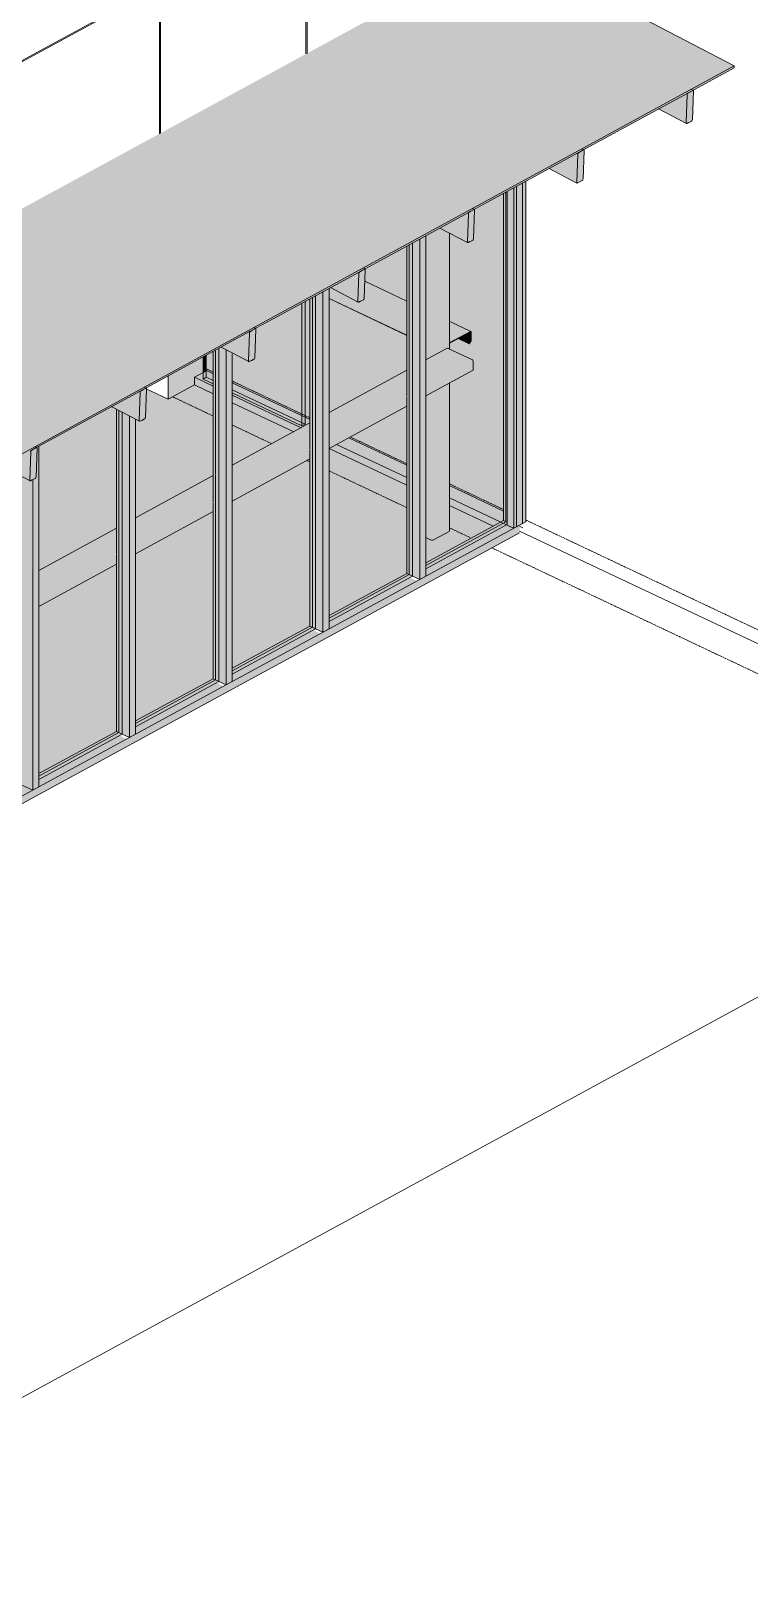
# Model space of a CAD drawing. Header units: inches. Extents: x 27328 to 120839, y -4075 to 4147.
# Drawn here: x 34466 to 34627.2, y 1639.2 to 1985.6 of the extents above; entities that cross this region are included whole.
import ezdxf

# ---------------------------------------------------------------- set-up
doc = ezdxf.new("R2010")
doc.units = ezdxf.units.IN
doc.header["$MEASUREMENT"] = 0
doc.linetypes.add('Hidden', pattern=[0.28125, 0.1875, -0.09375])
for name, color, linetype, lineweight in [('A-DETL', 90, 'Continuous', 9), ('A-GLAZ-CURT', 52, 'Continuous', 9), ('A-GLAZ-CWMG', 51, 'Continuous', 9), ('A-PROP-SBCK', 71, 'Hidden', 15), ('A-ROOF', 132, 'Continuous', 9), ('A-WALL-PATT', 111, 'Continuous', 9), ('C-BLDG-PADS', 91, 'Continuous', 9), ('L-SITE-WALL', 31, 'Continuous', 9), ('S-BEAM', 12, 'Continuous', 9), ('S-COLS', 52, 'Continuous', 9)]:
    doc.layers.add(name, color=color, linetype=linetype, lineweight=lineweight)

# ---------------------------------------------------------------- blocks, each defined once
blk = doc.blocks.new('HSS-Hollow Structural Section-Column - HSS6X6X1_4-V3-Axon - Looking North East')
at = {"layer": 'S-COLS'}
h = blk.add_hatch(color=256, dxfattribs=at)
h.paths.add_polyline_path([(34555.72, 1871.4), (34555.72, 1904.31), (34554.64, 1903.72), (34554.64, 1871.91)], flags=0)
h.paths.add_polyline_path([(34554.64, 1911.79), (34555.72, 1912.37), (34555.72, 1940.23), (34554.64, 1939.65), (34554.64, 1912.26)], flags=0)
h = blk.add_hatch(color=256, dxfattribs=at)
h.paths.add_polyline_path([(34555.93, 1871.34), (34556.38, 1871.41), (34556.18, 1904.56), (34555.72, 1904.31), (34555.72, 1871.4)], flags=0)
h.paths.add_polyline_path([(34555.72, 1912.37), (34556.38, 1912.82), (34556.18, 1940.48), (34555.72, 1940.23), (34555.72, 1912.66)], flags=0)
h = blk.add_hatch(color=256, dxfattribs=at)
h.paths.add_polyline_path([(34556.38, 1871.41), (34559.84, 1873.41), (34559.84, 1906.55), (34556.38, 1904.67), (34556.38, 1872.56)], flags=0)
h.paths.add_polyline_path([(34556.38, 1912.73), (34559.52, 1914.39), (34559.84, 1914.41), (34559.84, 1940.29), (34557.78, 1941.36), (34556.38, 1940.59), (34556.38, 1914.26)], flags=0)
blk.add_hatch(color=256, dxfattribs=at).paths.add_polyline_path([(34559.84, 1873.29), (34559.95, 1873.41), (34559.84, 1873.41)], flags=0)
for p, q in [((34559.96, 1914.19), (34559.96, 1940.23)), ((34559.96, 1873.45), (34559.96, 1906.62)), ((34555.72, 1871.4), (34554.64, 1871.91)), ((34555.93, 1871.34), (34555.72, 1871.4)), ((34556.18, 1871.35), (34555.93, 1871.34)), ((34556.38, 1871.41), (34556.18, 1871.35)), ((34559.84, 1873.29), (34556.38, 1871.41)), ((34559.95, 1873.4), (34559.84, 1873.29)), ((34559.94, 1873.52), (34559.96, 1873.45)), ((34559.96, 1873.45), (34559.95, 1873.4))]:
    blk.add_line(p, q, dxfattribs=at)
blk = doc.blocks.new('Girt_C - 8_D-707913-Axon - Looking North East')
at = {"layer": 'S-BEAM'}
for points in [[(34550.35, 1919.35), (34550.35, 1919.64), (34532.93, 1927.69), (34532.93, 1927.59), (34539.64, 1924.42)], [(34550.35, 1917.31), (34550.35, 1919.35), (34532.93, 1927.59), (34532.93, 1925.55), (34539.64, 1922.38)], [(34550.35, 1917.29), (34550.35, 1917.31), (34539.64, 1922.36)], [(34564.39, 1915.4), (34564.35, 1915.45), (34561.91, 1916.58)], [(34564.35, 1915.45), (34564.66, 1916.06), (34562.68, 1917), (34561.94, 1916.59), (34563.11, 1916.04)], [(34564.71, 1916.04), (34564.59, 1918.04), (34562.79, 1916.94), (34564.66, 1916.06)]]:
    blk.add_hatch(color=256, dxfattribs=at).paths.add_polyline_path(points, flags=0)
h = blk.add_hatch(color=256, dxfattribs=at)
h.paths.add_polyline_path([(34559.95, 1915.6), (34564.66, 1918.17), (34559.95, 1920.39)], flags=0)
h.paths.add_polyline_path([(34550.35, 1919.64), (34550.35, 1924.93), (34540.95, 1929.38), (34540.81, 1925.58), (34539.49, 1924.88), (34539.64, 1924.71), (34541.05, 1924.04)], flags=0)
h.paths.add_polyline_path([(34538.56, 1925.22), (34533.24, 1928), (34532.98, 1927.86)], flags=0)
h = blk.add_hatch(color=256, dxfattribs=at)
h.paths.add_polyline_path([(34564.66, 1918.17), (34564.72, 1918.18), (34563.86, 1918.54)], flags=0)
h.paths.add_polyline_path([(34550.35, 1924.93), (34550.35, 1924.97), (34541.05, 1929.33)], flags=0)
for p, q in [((34550.35, 1924.98), (34540.95, 1929.42)), ((34532.93, 1925.55), (34550.35, 1917.31)), ((34550.35, 1917.29), (34532.93, 1925.54)), ((34564.74, 1918.17), (34559.91, 1920.46)), ((34564.66, 1918.17), (34559.91, 1915.58)), ((34559.91, 1915.49), (34564.66, 1918.07)), ((34564.39, 1915.4), (34561.87, 1916.6)), ((34564.35, 1915.45), (34561.89, 1916.61)), ((34564.71, 1916.04), (34562.68, 1917)), ((34564.71, 1916.04), (34564.35, 1915.45)), ((34564.39, 1915.4), (34564.79, 1916.03)), ((34564.7, 1918.06), (34564.71, 1918.04)), ((34564.71, 1918.04), (34564.71, 1916.04)), ((34564.79, 1916.03), (34564.79, 1918.07)), ((34564.35, 1915.45), (34564.39, 1915.4))]:
    blk.add_line(p, q, dxfattribs=at)
for points in [[(34564.79, 1918.07, 0), (34564.77, 1918.14, 0), (34564.72, 1918.18, 0), (34564.66, 1918.17, 0)], [(34564.66, 1918.07, 0), (34564.68, 1918.08, 0), (34564.69, 1918.07, 0)]]:
    blk.add_polyline3d(points, dxfattribs=at)
blk = doc.blocks.new('Girt_C - 8_D-707918-Axon - Looking North East')
at = {"layer": 'S-BEAM'}
h = blk.add_hatch(color=256, dxfattribs=at)
h.paths.add_polyline_path([(33712.14, 1447.57), (33732.39, 1458.6), (33732.39, 1459.85), (33728.04, 1461.9), (33712.14, 1453.25)], flags=0)
h.paths.add_polyline_path([(34261.4, 1746.48), (34277.57, 1755.28), (34277.57, 1756.53), (34273.21, 1758.59), (34261.4, 1752.16)], flags=0)
h.paths.add_polyline_path([(34446.06, 1846.98), (34463.49, 1856.46), (34463.49, 1862.13), (34446.06, 1852.65)], flags=0)
h.paths.add_polyline_path([(34467.78, 1858.79), (34485.21, 1868.28), (34485.21, 1873.95), (34467.78, 1864.47)], flags=0)
h.paths.add_polyline_path([(34489.49, 1870.61), (34506.92, 1880.1), (34506.92, 1885.77), (34489.49, 1876.29)], flags=0)
h.paths.add_polyline_path([(34511.21, 1882.43), (34528.64, 1891.91), (34528.64, 1897.59), (34511.21, 1888.1)], flags=0)
h.paths.add_polyline_path([(34532.93, 1894.25), (34550.35, 1903.73), (34550.35, 1909.4), (34532.93, 1899.92), (34532.93, 1896.84)], flags=0)
h.paths.add_polyline_path([(34554.64, 1906.06), (34565.1, 1911.76), (34559.47, 1914.36), (34554.64, 1911.74)], flags=0)
h = blk.add_hatch(color=256, dxfattribs=at)
h.paths.add_polyline_path([(33712.14, 1447.27), (33732.39, 1458.53), (33732.26, 1458.52), (33712.14, 1447.37), (33712.14, 1447.3)], flags=0)
h.paths.add_polyline_path([(34261.4, 1746.18), (34277.57, 1755.19), (34277.43, 1755.21), (34261.4, 1746.25)], flags=0)
h.paths.add_polyline_path([(34446.06, 1846.68), (34463.49, 1856.37), (34463.35, 1856.39), (34446.06, 1846.76)], flags=0)
h.paths.add_polyline_path([(34467.78, 1858.49), (34485.21, 1868.19), (34485.07, 1868.2), (34467.78, 1858.58)], flags=0)
h.paths.add_polyline_path([(34489.49, 1870.31), (34506.92, 1880), (34506.78, 1880.02), (34489.49, 1870.4)], flags=0)
h.paths.add_polyline_path([(34511.21, 1882.13), (34528.64, 1891.82), (34528.5, 1891.84), (34511.21, 1882.22)], flags=0)
h.paths.add_polyline_path([(34532.93, 1893.95), (34550.35, 1903.64), (34550.21, 1903.66), (34532.93, 1894.04)], flags=0)
h.paths.add_polyline_path([(34554.64, 1905.76), (34565.16, 1911.71), (34565.1, 1911.76), (34554.64, 1905.86)], flags=0)
h = blk.add_hatch(color=256, dxfattribs=at)
h.paths.add_polyline_path([(33712.14, 1445.23), (33732.39, 1456.26), (33732.39, 1458.3), (33712.14, 1447.27)], flags=0)
h.paths.add_polyline_path([(34261.4, 1744.14), (34277.57, 1752.94), (34277.57, 1754.98), (34261.4, 1746.18)], flags=0)
h.paths.add_polyline_path([(34446.06, 1844.64), (34463.49, 1854.12), (34463.49, 1856.16), (34446.06, 1846.68)], flags=0)
h.paths.add_polyline_path([(34467.78, 1856.45), (34485.21, 1865.94), (34485.21, 1867.98), (34467.78, 1858.49)], flags=0)
h.paths.add_polyline_path([(34489.49, 1868.27), (34506.92, 1877.75), (34506.92, 1879.79), (34489.49, 1870.31), (34489.49, 1869.41)], flags=0)
h.paths.add_polyline_path([(34511.21, 1880.09), (34528.64, 1889.57), (34528.64, 1891.61), (34511.21, 1882.13)], flags=0)
h.paths.add_polyline_path([(34532.93, 1891.91), (34550.35, 1901.39), (34550.35, 1903.43), (34532.93, 1893.95)], flags=0)
h.paths.add_polyline_path([(34554.64, 1903.72), (34565.24, 1909.49), (34565.24, 1911.53), (34554.64, 1905.76)], flags=0)
for p, q in [((34559.43, 1914.4), (34554.64, 1911.79)), ((34559.52, 1914.39), (34565.1, 1911.76)), ((34550.35, 1909.46), (34532.93, 1899.97)), ((34554.64, 1903.72), (34565.24, 1909.49)), ((34565.24, 1911.53), (34565.24, 1909.49)), ((34532.93, 1891.91), (34550.35, 1901.39)), ((34528.64, 1897.64), (34511.21, 1888.15)), ((34511.21, 1880.09), (34528.64, 1889.57)), ((34506.92, 1885.82), (34489.49, 1876.34)), ((34489.49, 1868.27), (34506.92, 1877.75)), ((34485.21, 1874), (34467.78, 1864.52)), ((34467.78, 1856.45), (34485.21, 1865.94))]:
    blk.add_line(p, q, dxfattribs=at)
for points in [[(34559.43, 1914.4, 0), (34559.45, 1914.41, 0), (34559.52, 1914.39, 0)], [(34565.1, 1911.76, 0), (34565.17, 1911.7, 0), (34565.22, 1911.62, 0), (34565.24, 1911.53, 0)]]:
    blk.add_polyline3d(points, dxfattribs=at)
blk = doc.blocks.new('System Panel - Glazed-V33-Axon - Looking North East')
at = {"layer": 'A-GLAZ-CURT', "transparency": 33554458}
blk.add_hatch(color=256, dxfattribs=at).paths.add_polyline_path([(34554.64, 1864.94), (34572.92, 1874.88), (34572.92, 1949.6), (34565.59, 1945.4), (34565.36, 1938.94), (34564.04, 1938.24), (34563.69, 1938.28), (34557.78, 1941.36), (34554.64, 1939.65), (34554.64, 1872.22)], flags=0)
at = {"layer": 'A-GLAZ-CURT'}
for p, q in [((34572.62, 1949.43), (34572.62, 1875.46)), ((34572.62, 1875.46), (34554.64, 1865.68)), ((34554.64, 1864.94), (34572.74, 1874.78)), ((34572.62, 1875.46), (34572.92, 1875.32))]:
    blk.add_line(p, q, dxfattribs=at)
blk = doc.blocks.new('Rectangular Mullion - Rectangular Mullion 1-V34-Axon - Looking North East')
at = {"layer": 'A-GLAZ-CWMG'}
for points in [[(34553.96, 1861.17), (34575.68, 1872.98), (34575.68, 1874.71), (34553.96, 1862.89)], [(34554.64, 1864.94), (34572.92, 1874.88), (34572.92, 1875.32), (34572.07, 1875.72), (34554.64, 1866.24)], [(34554.64, 1863.26), (34574.39, 1874.01), (34572.78, 1874.81), (34554.64, 1864.94), (34554.64, 1864.04)]]:
    blk.add_hatch(color=256, dxfattribs=at).paths.add_polyline_path(points, flags=0)
for p, q in [((34553.96, 1862.89), (34575.68, 1874.71)), ((34554.64, 1866.24), (34572.07, 1875.72)), ((34553.96, 1861.17), (34575.68, 1872.98))]:
    blk.add_line(p, q, dxfattribs=at)
blk = doc.blocks.new('Rectangular Mullion - Rectangular Mullion 1-V35-Axon - Looking North East')
at = {"layer": 'A-GLAZ-CWMG'}
for points in [[(34574.99, 1874.34), (34576.36, 1875.08), (34576.33, 1951.45), (34574.99, 1950.72), (34574.99, 1889.18)], [(34572.92, 1875.32), (34572.92, 1949.6), (34572.07, 1949.13), (34572.07, 1875.72)]]:
    blk.add_hatch(color=256, dxfattribs=at).paths.add_polyline_path(points, flags=0)
for p, q in [((34574.99, 1950.72), (34574.99, 1874.34)), ((34576.36, 1951.46), (34576.36, 1875.08)), ((34572.07, 1875.72), (34572.07, 1949.13)), ((34572.92, 1875.32), (34572.07, 1875.72)), ((34576.36, 1875.08), (34574.99, 1874.34))]:
    blk.add_line(p, q, dxfattribs=at)
blk = doc.blocks.new('System Panel - Glazed-V36-Axon - Looking North East')
at = {"layer": 'A-GLAZ-CURT', "transparency": 33554458}
blk.add_hatch(color=256, dxfattribs=at).paths.add_polyline_path([(34532.93, 1853.12), (34551.63, 1863.3), (34551.63, 1938.01), (34541.05, 1932.04), (34540.81, 1925.58), (34539.49, 1924.88), (34539.14, 1924.92), (34533.24, 1928), (34532.93, 1927.83), (34532.93, 1862.89)], flags=0)
at = {"layer": 'A-GLAZ-CURT'}
for p, q in [((34550.9, 1937.61), (34550.9, 1863.64)), ((34551.63, 1863.3), (34551.63, 1938.01)), ((34550.9, 1863.64), (34532.93, 1853.86)), ((34550.9, 1863.64), (34551.63, 1863.3)), ((34532.93, 1853.12), (34551.63, 1863.3))]:
    blk.add_line(p, q, dxfattribs=at)
blk = doc.blocks.new('System Panel - Glazed-V37-Axon - Looking North East')
at = {"layer": 'A-GLAZ-CURT', "transparency": 33554458}
blk.add_hatch(color=256, dxfattribs=at).paths.add_polyline_path([(34467.78, 1817.67), (34486.49, 1827.84), (34486.49, 1900.06), (34484.14, 1901.28), (34467.78, 1892.38), (34467.78, 1827.3)], flags=0)
at = {"layer": 'A-GLAZ-CURT'}
for p, q in [((34485.75, 1900.45), (34485.75, 1828.19)), ((34486.49, 1827.84), (34486.49, 1900.07)), ((34485.75, 1828.19), (34467.78, 1818.41)), ((34467.78, 1817.67), (34486.49, 1827.84)), ((34485.75, 1828.19), (34486.49, 1827.84))]:
    blk.add_line(p, q, dxfattribs=at)
blk = doc.blocks.new('Rectangular Mullion - Rectangular Mullion 1-V39-Axon - Looking North East')
at = {"layer": 'A-GLAZ-CWMG'}
for points in [[(34444.7, 1801.71), (34467.1, 1813.9), (34467.1, 1815.62), (34444.7, 1803.43)], [(34446.06, 1805.85), (34464.77, 1816.03), (34463.49, 1816.63), (34446.06, 1807.15)], [(34446.06, 1804.17), (34466.42, 1815.25), (34464.77, 1816.03), (34446.06, 1805.85), (34446.06, 1804.95)]]:
    blk.add_hatch(color=256, dxfattribs=at).paths.add_polyline_path(points, flags=0)
for p, q in [((34444.7, 1803.43), (34467.1, 1815.62)), ((34446.06, 1807.15), (34463.49, 1816.63)), ((34444.7, 1801.71), (34467.1, 1813.9)), ((34444.7, 1801.71), (34444.7, 1803.43))]:
    blk.add_line(p, q, dxfattribs=at)
blk = doc.blocks.new('Rectangular Mullion - Rectangular Mullion 1-V41-Axon - Looking North East')
at = {"layer": 'A-GLAZ-CWMG'}
for points in [[(34551.63, 1863.3), (34551.63, 1938.01), (34550.35, 1937.09), (34550.35, 1863.9)], [(34553.28, 1862.52), (34553.28, 1938.9), (34551.63, 1938.01), (34551.63, 1863.3), (34552.49, 1862.89)], [(34553.28, 1862.52), (34554.64, 1863.26), (34554.64, 1939.65), (34553.28, 1938.9), (34553.28, 1889.18)]]:
    blk.add_hatch(color=256, dxfattribs=at).paths.add_polyline_path(points, flags=0)
for p, q in [((34550.35, 1903.59), (34550.35, 1937.31)), ((34553.28, 1938.9), (34553.28, 1862.52)), ((34554.64, 1939.65), (34554.64, 1863.26)), ((34550.35, 1863.9), (34550.35, 1903.43)), ((34551.63, 1863.3), (34550.35, 1863.9)), ((34553.28, 1862.52), (34551.63, 1863.3)), ((34554.64, 1863.26), (34553.28, 1862.52))]:
    blk.add_line(p, q, dxfattribs=at)
blk = doc.blocks.new('Rectangular Mullion - Rectangular Mullion 1-V42-Axon - Looking North East')
at = {"layer": 'A-GLAZ-CWMG'}
for points in [[(34508.2, 1839.66), (34508.05, 1914.29), (34506.92, 1913.46), (34506.92, 1840.27)], [(34509.85, 1838.88), (34509.85, 1914.04), (34508.69, 1914.64), (34508.2, 1914.29), (34508.2, 1839.66), (34509.06, 1839.26)], [(34509.85, 1838.88), (34511.21, 1839.63), (34511.21, 1913.32), (34509.85, 1914.04), (34509.85, 1889.18)]]:
    blk.add_hatch(color=256, dxfattribs=at).paths.add_polyline_path(points, flags=0)
for p, q in [((34506.92, 1879.96), (34506.92, 1913.68)), ((34509.85, 1914.05), (34509.85, 1838.88)), ((34511.21, 1913.16), (34511.21, 1839.63)), ((34506.92, 1840.27), (34506.92, 1879.79)), ((34508.2, 1839.66), (34506.92, 1840.27)), ((34509.85, 1838.88), (34508.2, 1839.66)), ((34511.21, 1839.63), (34509.85, 1838.88))]:
    blk.add_line(p, q, dxfattribs=at)
blk = doc.blocks.new('Rectangular Mullion - Rectangular Mullion 1-V43-Axon - Looking North East')
at = {"layer": 'A-GLAZ-CWMG'}
for points in [[(34486.49, 1827.84), (34486.49, 1900.06), (34485.21, 1900.72), (34485.21, 1828.45), (34485.6, 1828.26)], [(34488.13, 1827.07), (34488.13, 1899.2), (34486.49, 1900.06), (34486.49, 1827.84), (34487.64, 1827.3)], [(34488.13, 1827.07), (34489.49, 1827.81), (34489.49, 1898.49), (34488.13, 1899.2), (34488.13, 1827.3)]]:
    blk.add_hatch(color=256, dxfattribs=at).paths.add_polyline_path(points, flags=0)
for p, q in [((34485.21, 1868.14), (34485.21, 1900.74)), ((34488.13, 1899.21), (34488.13, 1827.07)), ((34489.49, 1898.5), (34489.49, 1827.81)), ((34485.21, 1828.45), (34485.21, 1867.98)), ((34486.49, 1827.84), (34485.21, 1828.45)), ((34488.13, 1827.07), (34486.49, 1827.84)), ((34489.49, 1827.81), (34488.13, 1827.07))]:
    blk.add_line(p, q, dxfattribs=at)
blk = doc.blocks.new('Rectangular Mullion - Rectangular Mullion 1-V44-Axon - Looking North East')
at = {"layer": 'A-GLAZ-CWMG'}
for points in [[(34466.42, 1815.25), (34467.78, 1815.99), (34467.78, 1892.38), (34467.4, 1891.96), (34467.17, 1885.5), (34466.42, 1884.79), (34466.42, 1827.3)], [(34464.77, 1816.03), (34464.77, 1885.22), (34463.49, 1885.89), (34463.49, 1816.63)], [(34466.42, 1815.25), (34466.25, 1884.88), (34465.35, 1884.92), (34464.77, 1885.1), (34464.77, 1816.03), (34465.63, 1815.62)]]:
    blk.add_hatch(color=256, dxfattribs=at).paths.add_polyline_path(points, flags=0)
for p, q in [((34467.78, 1892.38), (34467.78, 1815.99)), ((34463.49, 1856.32), (34463.49, 1885.9)), ((34466.42, 1884.95), (34466.42, 1815.25)), ((34463.49, 1816.63), (34463.49, 1856.16)), ((34464.77, 1816.03), (34463.49, 1816.63)), ((34466.42, 1815.25), (34464.77, 1816.03)), ((34467.78, 1815.99), (34466.42, 1815.25))]:
    blk.add_line(p, q, dxfattribs=at)
blk = doc.blocks.new('Rectangular Mullion - Rectangular Mullion 1-V47-Axon - Looking North East')
at = {"layer": 'A-GLAZ-CWMG'}
for points in [[(34574.99, 1874.34), (34576.36, 1875.08), (34576.33, 1951.45), (34574.99, 1950.72), (34574.99, 1889.18)], [(34572.92, 1875.32), (34572.92, 1949.6), (34572.07, 1949.13), (34572.07, 1875.72)]]:
    blk.add_hatch(color=256, dxfattribs=at).paths.add_polyline_path(points, flags=0)
for p, q in [((34574.99, 1874.34), (34574.99, 1950.72)), ((34576.36, 1875.08), (34576.36, 1951.46)), ((34572.07, 1875.72), (34572.07, 1949.13)), ((34572.92, 1875.32), (34572.07, 1875.72)), ((34576.36, 1875.08), (34574.99, 1874.34))]:
    blk.add_line(p, q, dxfattribs=at)
blk = doc.blocks.new('Rectangular Mullion - Rectangular Mullion 1-677146-Axon - Looking North East')
at = {"layer": 'A-GLAZ-CWMG'}
for points in [[(34572.74, 1874.78), (34572.92, 1874.88), (34572.92, 1875.32), (34572.07, 1875.72), (34572.07, 1877.88), (34559.95, 1883.61), (34559.95, 1880.83), (34572.07, 1875.1)], [(34569.77, 1874.47), (34571.46, 1875.39), (34559.95, 1880.83), (34559.95, 1879.11), (34569.26, 1874.71)]]:
    blk.add_hatch(color=256, dxfattribs=at).paths.add_polyline_path(points, flags=0)
for p, q in [((34559.94, 1883.61), (34572.07, 1877.88)), ((34559.94, 1880.84), (34572.74, 1874.78)), ((34559.94, 1879.11), (34569.77, 1874.47)), ((34572.74, 1874.78), (34573.65, 1874.35)), ((34576.38, 1874.11), (34575.68, 1874.45))]:
    blk.add_line(p, q, dxfattribs=at)
blk = doc.blocks.new('Rectangular Mullion - Rectangular Mullion 1-V58-Axon - Looking North East')
at = {"layer": 'A-GLAZ-CWMG'}
for points in [[(34550.35, 1883.65), (34550.35, 1885.37), (34534.61, 1892.82), (34532.93, 1891.89), (34538.66, 1889.18)], [(34550.35, 1885.37), (34550.35, 1888.15), (34537.33, 1894.3), (34534.61, 1892.82), (34542.3, 1889.18)]]:
    blk.add_hatch(color=256, dxfattribs=at).paths.add_polyline_path(points, flags=0)
for p, q in [((34532.93, 1891.89), (34550.35, 1883.65)), ((34534.61, 1892.82), (34550.35, 1885.37)), ((34537.33, 1894.3), (34550.35, 1888.15))]:
    blk.add_line(p, q, dxfattribs=at)
blk = doc.blocks.new('System Panel - Glazed-677421-Axon - Looking North East')
at = {"layer": 'A-GLAZ-CURT', "transparency": 33554458}
h = blk.add_hatch(color=256, dxfattribs=at)
h.paths.add_polyline_path([(34526.85, 1897.01), (34526.85, 1924.52), (34516.5, 1918.68), (34516.27, 1912.22), (34514.94, 1911.53), (34514.47, 1911.62), (34511.21, 1913.32), (34511.21, 1904.41)], flags=0)
h.paths.add_polyline_path([(34506.92, 1906.43), (34506.92, 1913.68), (34504.68, 1912.26), (34504.68, 1907.49)], flags=0)
blk.add_hatch(color=256, dxfattribs=at).paths.add_polyline_path([(34526.85, 1897.01), (34527.53, 1897.38), (34527.32, 1924.78), (34526.85, 1924.52), (34526.85, 1907.91)], flags=0)
at = {"layer": 'A-GLAZ-CURT'}
for p, q in [((34526.85, 1897.01), (34526.85, 1924.52)), ((34527.53, 1924.89), (34527.53, 1897.38)), ((34504.68, 1912.46), (34504.68, 1907.49)), ((34505.36, 1907.87), (34505.36, 1912.83)), ((34504.68, 1907.49), (34505.36, 1907.87)), ((34504.68, 1907.49), (34506.92, 1906.43)), ((34506.92, 1907.13), (34505.36, 1907.87)), ((34527.53, 1897.38), (34511.21, 1905.1)), ((34511.21, 1904.41), (34526.85, 1897.01)), ((34527.53, 1897.38), (34526.85, 1897.01))]:
    blk.add_line(p, q, dxfattribs=at)
blk = doc.blocks.new('Rectangular Mullion - Rectangular Mullion 1-677419-Axon - Looking North East')
at = {"layer": 'A-GLAZ-CWMG'}
h = blk.add_hatch(color=256, dxfattribs=at)
h.paths.add_polyline_path([(34526.68, 1896.57), (34528.64, 1897.63), (34528.64, 1898.42), (34527.53, 1898.94), (34527.53, 1897.38), (34526.85, 1897.01), (34511.21, 1904.41), (34511.21, 1903.89), (34526.1, 1896.84)], flags=0)
h.paths.add_polyline_path([(34506.92, 1905.91), (34506.92, 1906.43), (34504.68, 1907.49), (34504.68, 1908.98), (34502.7, 1907.91), (34504.68, 1906.97)], flags=0)
h = blk.add_hatch(color=256, dxfattribs=at)
h.paths.add_polyline_path([(34526.85, 1897.01), (34527.53, 1897.38), (34527.53, 1898.94), (34511.21, 1906.66), (34511.21, 1904.41)], flags=0)
h.paths.add_polyline_path([(34506.92, 1906.43), (34506.83, 1908.73), (34505.43, 1909.39), (34504.68, 1908.98), (34504.68, 1907.49)], flags=0)
h = blk.add_hatch(color=256, dxfattribs=at)
h.paths.add_polyline_path([(34524.99, 1895.65), (34526.68, 1896.57), (34511.21, 1903.89), (34511.21, 1902.16), (34522.45, 1896.84)], flags=0)
h.paths.add_polyline_path([(34506.92, 1904.19), (34506.92, 1905.91), (34502.7, 1907.91), (34502.7, 1906.18)], flags=0)
for p, q in [((34502.7, 1907.91), (34504.68, 1908.98)), ((34504.68, 1908.98), (34505.43, 1909.39)), ((34505.43, 1909.39), (34506.92, 1908.69)), ((34502.7, 1906.18), (34502.7, 1907.91)), ((34502.7, 1907.91), (34506.92, 1905.91)), ((34502.7, 1906.18), (34506.92, 1904.19)), ((34511.21, 1906.66), (34527.53, 1898.94)), ((34511.21, 1903.89), (34526.68, 1896.57)), ((34511.21, 1902.16), (34524.99, 1895.65)), ((34527.53, 1898.94), (34528.64, 1898.42))]:
    blk.add_line(p, q, dxfattribs=at)
blk = doc.blocks.new('Rectangular Mullion - Rectangular Mullion 1-677169-Axon - Looking North East')
at = {"layer": 'A-GLAZ-CWMG'}
for points in [[(34574.39, 1874.01), (34574.39, 1950.39), (34572.92, 1949.6), (34572.92, 1874.7)], [(34574.39, 1874.01), (34577.11, 1875.49), (34577.11, 1951.88), (34574.39, 1950.39), (34574.39, 1889.18)]]:
    blk.add_hatch(color=256, dxfattribs=at).paths.add_polyline_path(points, flags=0)
for p, q in [((34574.39, 1874.01), (34574.39, 1950.39)), ((34577.11, 1951.88), (34577.11, 1875.49)), ((34572.92, 1874.7), (34572.92, 1949.6)), ((34574.39, 1874.01), (34572.92, 1874.7)), ((34577.11, 1875.49), (34574.39, 1874.01))]:
    blk.add_line(p, q, dxfattribs=at)
blk = doc.blocks.new('Trex - one-680767-Axon - Looking North East')
at = {"layer": 'S-BEAM'}
for points in [[(34441.22, 1871.43), (34441.45, 1877.79), (34441.2, 1877.91), (34435.13, 1874.61)], [(34441.45, 1877.79), (34441.33, 1877.98), (34441.2, 1877.92)], [(34441.22, 1871.43), (34441.78, 1871.53), (34442.62, 1872.15), (34442.85, 1878.6), (34442.03, 1878.31), (34441.45, 1877.79)], [(34441.3, 1871.3), (34441.22, 1871.43), (34435.04, 1874.56)]]:
    blk.add_hatch(color=256, dxfattribs=at).paths.add_polyline_path(points, flags=0)
for p, q in [((34441.45, 1877.79), (34441.22, 1871.43)), ((34442.03, 1878.31), (34441.63, 1878.09)), ((34442.69, 1878.72), (34442.03, 1878.36)), ((34442.03, 1878.36), (34442.03, 1878.31)), ((34442.8, 1878.73), (34442.37, 1878.96)), ((34442.62, 1872.15), (34442.85, 1878.6)), ((34435.04, 1874.56), (34441.27, 1871.31)), ((34441.38, 1871.32), (34441.78, 1871.53)), ((34441.78, 1871.48), (34442.44, 1871.84)), ((34441.78, 1871.53), (34441.78, 1871.48))]:
    blk.add_line(p, q, dxfattribs=at)
for points in [[(34441.63, 1878.09, 0), (34441.54, 1878.02, 0), (34441.47, 1877.91, 0), (34441.45, 1877.79, 0)], [(34442.85, 1878.6, 0), (34442.83, 1878.7, 0), (34442.77, 1878.74, 0), (34442.69, 1878.72, 0)], [(34441.22, 1871.43, 0), (34441.24, 1871.34, 0), (34441.3, 1871.3, 0), (34441.38, 1871.32, 0)], [(34442.44, 1871.84, 0), (34442.53, 1871.92, 0), (34442.59, 1872.03, 0)]]:
    blk.add_polyline3d(points, dxfattribs=at)

msp = doc.modelspace()

# ---------------------------------------------------------------- hatches: boundary and pattern name
at = {"layer": 'A-ROOF'}
h = msp.add_hatch(color=256, dxfattribs=at)
h.paths.add_polyline_path([(32223.84, 691.14), (33339.67, 1298.37), (33401.11, 1266.29), (33583.34, 1365.46), (33521.9, 1397.54), (34205.84, 1769.73), (34172.56, 1787.11), (34162.5, 1781.63), (33867.08, 1935.85), (31974.39, 905.85), (32211.61, 793.66), (32211.61, 719.96), (32190.56, 708.51)], flags=0)
h.paths.add_polyline_path([(31926.85, 859.22), (31927.4, 859.52), (31909.07, 869.09), (31909.07, 870.31), (31906.45, 868.88), (31923.98, 860.58)], flags=0)
h.paths.add_polyline_path([(34161.9, 1864.02), (34490.56, 2042.88), (34259.1, 2163.71), (34073.87, 2062.91), (34073.87, 2062.26), (34077.1, 2064.02), (34106.7, 2050.03), (34232.1, 2118.27), (34298.34, 2086.94), (34298.36, 2052.9), (34346.57, 2030.02), (34346.36, 1974.73), (34263.38, 1929.78), (34202.01, 1958.81), (34202.01, 1996.25), (34100.69, 1941.35), (34036.19, 1971.85), (34036.09, 1974.31), (34034.75, 1975.03), (34034.79, 1975.82), (34036.09, 1976.53), (34036.09, 2035.02), (34028.88, 2038.43), (33919.26, 1978.78), (34155.28, 1867.15)], flags=0)
h.paths.add_polyline_path([(34420.51, 1867.06), (34623.84, 1977.71), (34572.27, 2004.63), (34368.94, 1893.98), (34415.15, 1869.86)], flags=0)
h.paths.add_polyline_path([(34262.42, 1931.33), (34262.48, 1931.53), (34262.05, 1932.27), (34261.58, 1932.52), (34260.81, 1932.71), (34260.73, 1932.13), (34262.35, 1931.37)], flags=0)
h.paths.add_polyline_path([(34264.65, 1931.43), (34266.29, 1932.54), (34266.18, 1932.81), (34265.85, 1932.8), (34264.75, 1932.03), (34264.61, 1931.53)], flags=0)
h.paths.add_polyline_path([(34281.15, 1940.41), (34282.43, 1941.11), (34282.34, 1941.81), (34281.46, 1941.33), (34281.32, 1940.85), (34281.15, 1940.74)], flags=0)
h.paths.add_polyline_path([(34280.89, 1940.27), (34281.15, 1940.41), (34280.94, 1941.04), (34280.89, 1941.02)], flags=0)
h.paths.add_polyline_path([(34204.87, 1958.55), (34204.88, 1958.91), (34204.79, 1959.2), (34204.32, 1958.81), (34204.79, 1958.59)], flags=0)
h.paths.add_polyline_path([(34343.88, 1974.55), (34344.26, 1974.89), (34343.89, 1974.84), (34343.84, 1974.65)], flags=0)
h.paths.add_polyline_path([(34345.74, 2002.66), (34346.08, 2002.94), (34346.18, 2003.23), (34345.99, 2003.23), (34345.95, 2002.82), (34345.72, 2002.68)], flags=0)
msp.add_hatch(color=256, dxfattribs=at).paths.add_polyline_path([(34420.51, 1866.65), (34623.84, 1977.3), (34623.84, 1977.71), (34420.51, 1867.06)], flags=0)
at = {"layer": 'A-WALL-PATT'}
h = msp.add_hatch(dxfattribs=at)
h.set_pattern_fill('FP_13', color=256, style=0, pattern_type=2)
h.set_pattern_definition([(90, (34232.095, 1686.67), (65.689, 35.748), [82.729, -0.287]), (90, (34199.48, 1668.92), (65.689, 35.748), [82.729, -0.287]), (28.555, (34166.63, 1692.41), (-7e-05, -83.016), [37.134, -37.652]), (28.555, (34166.63, 1692.696), (-7e-05, -83.016), [37.134, -37.652]), (28.555, (34199.364, 1668.57), (-7e-05, -83.016), [37.264, -37.522]), (28.555, (34199.48, 1668.92), (-7e-05, -83.016), [37.134, -37.652]), (90, (34232.32, 1728.44), (65.689, 35.748), [41.077, -41.939]), (90, (34199.25, 1710.446), (65.689, 35.748), [41.077, -41.939]), (90, (34232.32, 1686.504), (65.689, 35.748), [41.651, -41.365]), (90, (34199.25, 1668.51), (65.689, 35.748), [41.651, -41.365])])
h.paths.add_polyline_path([(34162.5, 1648.51), (34259.67, 1701.39), (34259.67, 1825.48), (34281.49, 1837.35), (34281.85, 1837.18), (34281.85, 1713.46), (34378.15, 1765.86), (34378.15, 1888.77), (34368.94, 1893.57), (34368.94, 1893.98), (34568.14, 2002.38), (34568.14, 2076.08), (34162.5, 1855.33), (34162.5, 1781.63), (34172.56, 1787.11), (34205.84, 1769.73), (34205.84, 1769.33), (34203.24, 1767.91), (34203.01, 1761.66), (34201.69, 1760.97), (34201.34, 1761), (34195.83, 1763.88), (34178.69, 1754.55), (34178.47, 1748.31), (34177.14, 1747.61), (34176.79, 1747.64), (34171.28, 1750.52), (34162.5, 1745.74), (34162.5, 1703.53)], flags=0)
h = msp.add_hatch(dxfattribs=at)
h.set_pattern_fill('FP_12', color=256, style=0, pattern_type=2)
h.set_pattern_definition([(90, (34323.15, 1985.41), (70.463, -33.325), [82.73, -0.287]), (90, (34288.16, 2001.96), (70.463, -33.325), [82.729, -0.287]), (334.688, (34252.93, 2059.984), (-0.0003, -83.016), [38.703, -39.243]), (334.688, (34252.93, 2060.27), (-0.0003, -83.016), [38.703, -39.243]), (334.688, (34288.04, 2001.73), (-0.0003, -83.016), [38.838, -39.108]), (334.688, (34288.16, 2001.96), (-0.0003, -83.016), [38.703, -39.243]), (90, (34323.39, 2026.95), (70.463, -33.325), [41.077, -41.939]), (90, (34287.916, 2043.725), (70.463, -33.325), [41.077, -41.939]), (90, (34323.39, 1985.01), (70.463, -33.325), [41.65, -41.365]), (90, (34287.916, 2001.786), (70.463, -33.325), [41.651, -41.365])])
h.paths.add_polyline_path([(34496.82, 1902.98), (34496.82, 1908.18), (34491.95, 1905.29), (34493.6, 1904.51)], flags=0)
at = {"layer": 'C-BLDG-PADS'}
h = msp.add_hatch(color=256, dxfattribs=at)
h.paths.add_polyline_path([(31699.44, 313.73), (31699.35, 384.15), (31680.33, 372.79), (31680.33, 367.91), (31699.41, 358.74), (31699.35, 356.66), (31698.9, 356.2), (31696.61, 357.28), (31694.03, 355.81), (31694.04, 353.76), (31688.85, 356.2), (31680.33, 360.23), (31680.33, 322.76), (31698.66, 314.1)], flags=0)
h.paths.add_polyline_path([(31703.63, 314.72), (31719.69, 323.46), (31719.69, 360.95), (31706.92, 354.14), (31706.72, 356.2), (31703.97, 357.5), (31703.63, 357.32), (31703.63, 322.45)], flags=0)
h.paths.add_polyline_path([(31676.14, 324.74), (31676.14, 362.21), (31663.03, 368.3), (31660.98, 367.32), (31660.59, 367.37), (31659.69, 367.96), (31659.47, 370.1), (31657.04, 371.25), (31657.04, 333.78), (31659.45, 332.64)], flags=0)
h.paths.add_polyline_path([(31723.98, 325.8), (31741.4, 335.28), (31741.4, 372.77), (31723.98, 363.28), (31723.98, 334.27)], flags=0)
h.paths.add_polyline_path([(31652.85, 335.76), (31652.85, 373.23), (31645.58, 376.67), (31643.42, 375.63), (31643.03, 375.68), (31642.13, 376.26), (31641.91, 378.4), (31633.74, 382.26), (31633.74, 344.8), (31643.15, 340.35)], flags=0)
h.paths.add_polyline_path([(31745.69, 337.61), (31763.12, 347.1), (31763.12, 384.58), (31745.69, 375.1), (31745.69, 340.14)], flags=0)
h.paths.add_polyline_path([(31629.55, 346.78), (31629.55, 384.25), (31628.02, 384.97), (31625.87, 383.93), (31625.48, 383.98), (31624.58, 384.56), (31624.36, 386.7), (31610.45, 393.26), (31610.45, 355.81), (31615.19, 353.57)], flags=0)
h.paths.add_polyline_path([(31767.41, 349.43), (31784.84, 358.91), (31784.84, 396.4), (31767.41, 386.92), (31767.41, 353.88)], flags=0)
h.paths.add_polyline_path([(31606.26, 357.79), (31606.26, 395.26), (31592.91, 401.58), (31590.76, 400.53), (31590.37, 400.58), (31589.47, 401.17), (31589.25, 403.31), (31587.16, 404.3), (31587.16, 366.83), (31604.26, 358.74)], flags=0)
h.paths.add_polyline_path([(31703.63, 360.27), (31719.69, 369.01), (31719.69, 396.28), (31703.63, 386.7), (31703.63, 360.44)], flags=0)
h.paths.add_polyline_path([(31789.13, 361.25), (31806.55, 370.73), (31806.55, 408.22), (31789.13, 398.74), (31789.13, 369.71)], flags=0)
h.paths.add_polyline_path([(31582.97, 368.81), (31582.9, 406.31), (31575.36, 409.88), (31573.2, 408.84), (31572.81, 408.89), (31571.91, 409.47), (31571.7, 411.61), (31563.86, 415.32), (31563.86, 377.85), (31566.27, 376.71)], flags=0)
h.paths.add_polyline_path([(31676.14, 369.89), (31676.14, 370.29), (31675.77, 370.07)], flags=0)
h.paths.add_polyline_path([(31723.98, 371.34), (31741.4, 380.83), (31741.4, 409.24), (31723.98, 398.84), (31723.98, 373.64)], flags=0)
h.paths.add_polyline_path([(31810.84, 373.07), (31828.37, 382.61), (31828.37, 420.09), (31810.84, 410.55), (31810.84, 381.59)], flags=0)
h.paths.add_polyline_path([(31559.67, 379.83), (31559.67, 417.3), (31557.8, 418.18), (31555.65, 417.14), (31554.97, 417.11), (31554.86, 389.77), (31550.94, 387.82), (31550.33, 388.07), (31546.9, 389.85), (31546.9, 423.34), (31540.57, 426.33), (31540.57, 388.86), (31556.53, 381.31)], flags=0)
h.paths.add_polyline_path([(31745.69, 383.16), (31763.12, 392.65), (31763.12, 422.21), (31745.69, 411.8), (31745.69, 388.3)], flags=0)
h.paths.add_polyline_path([(31832.66, 384.94), (31850.19, 394.48), (31850.19, 431.97), (31832.66, 422.43), (31832.66, 393.47)], flags=0)
h.paths.add_polyline_path([(31767.41, 394.98), (31784.84, 404.46), (31784.84, 436.08), (31767.41, 426.6), (31767.41, 402.68)], flags=0)
h.paths.add_polyline_path([(31854.48, 396.82), (31872.01, 406.36), (31872.01, 443.84), (31854.48, 434.3), (31854.48, 404.01)], flags=0)
h.paths.add_polyline_path([(31789.13, 406.8), (31806.55, 416.28), (31806.55, 447.9), (31789.13, 438.42), (31789.13, 417.06)], flags=0)
h.paths.add_polyline_path([(31876.3, 408.69), (31893.83, 418.23), (31893.83, 455.72), (31876.3, 446.18), (31876.3, 417.22)], flags=0)
h.paths.add_polyline_path([(31810.84, 418.61), (31828.37, 428.16), (31828.37, 459.77), (31810.84, 450.23), (31810.84, 424.06)], flags=0)
h.paths.add_polyline_path([(31898.12, 420.57), (31915.65, 430.11), (31915.65, 467.59), (31898.12, 458.05), (31898.12, 429.09)], flags=0)
h.paths.add_polyline_path([(31763.12, 423), (31762.95, 425.86), (31760.24, 424.37), (31761.64, 423.7)], flags=0)
h.paths.add_polyline_path([(31766.73, 426.92), (31766.51, 427.79), (31765.81, 427.36), (31766.51, 427.02)], flags=0)
h.paths.add_polyline_path([(31832.66, 430.49), (31850.19, 440.03), (31850.19, 471.65), (31832.66, 462.11), (31832.66, 445.9)], flags=0)
h.paths.add_polyline_path([(31919.94, 432.44), (31937.47, 441.98), (31937.47, 479.47), (31919.94, 469.93), (31919.94, 440.97)], flags=0)
h.paths.add_polyline_path([(31741.4, 433.27), (31741.4, 444.18), (31731.21, 438.09)], flags=0)
h.paths.add_polyline_path([(31767.41, 436.35), (31784.84, 445.83), (31784.84, 470.1), (31767.41, 459.7), (31767.41, 438.45)], flags=0)
h.paths.add_polyline_path([(31854.48, 442.36), (31872.01, 451.9), (31872.01, 483.52), (31854.48, 473.98), (31854.48, 460.35)], flags=0)
h.paths.add_polyline_path([(31941.76, 444.31), (31963.45, 456.12), (31958.84, 458.3), (31958.84, 491.09), (31949.67, 486.1), (31949.56, 452.78), (31945.64, 450.84), (31945.44, 450.89), (31941.76, 452.63), (31941.76, 450.84)], flags=0)
h.paths.add_polyline_path([(31789.13, 448.16), (31806.55, 457.65), (31806.55, 483.06), (31789.13, 472.66), (31789.13, 449.46)], flags=0)
h.paths.add_polyline_path([(31876.3, 454.24), (31893.83, 463.78), (31893.83, 495.4), (31876.3, 485.86), (31876.3, 465.9)], flags=0)
h.paths.add_polyline_path([(31810.84, 459.98), (31828.37, 469.52), (31828.37, 496.08), (31810.84, 485.62), (31810.84, 462.14)], flags=0)
h.paths.add_polyline_path([(31898.12, 466.11), (31915.65, 475.65), (31915.65, 507.27), (31898.12, 497.73), (31898.12, 485.49)], flags=0)
h.paths.add_polyline_path([(31832.66, 471.86), (31850.19, 481.4), (31850.19, 509.11), (31832.66, 498.64), (31832.66, 474.02)], flags=0)
h.paths.add_polyline_path([(31919.94, 477.99), (31937.47, 487.53), (31937.47, 519.15), (31919.94, 509.61), (31919.94, 497.36)], flags=0)
h.paths.add_polyline_path([(31854.48, 483.73), (31872.01, 493.27), (31872.01, 522.13), (31854.48, 511.67), (31854.48, 485.89)], flags=0)
h.paths.add_polyline_path([(31949.67, 494.17), (31958.84, 499.15), (31958.84, 530.77), (31949.67, 525.79), (31949.67, 520.66)], flags=0)
h.paths.add_polyline_path([(31876.3, 495.61), (31893.83, 505.15), (31893.83, 535.16), (31876.3, 524.69), (31876.3, 497.77)], flags=0)
h.paths.add_polyline_path([(31898.12, 507.48), (31915.65, 517.02), (31915.65, 547.78), (31907.98, 543.6), (31898.12, 537.49), (31898.12, 509.64)], flags=0)
h.paths.add_polyline_path([(31919.94, 519.36), (31937.47, 528.9), (31937.47, 559.65), (31919.94, 550.11), (31919.94, 521.52)], flags=0)
h.paths.add_polyline_path([(31949.67, 535.53), (31958.84, 540.52), (31958.84, 571.28), (31949.67, 566.29), (31949.67, 535.84)], flags=0)
h.paths.add_polyline_path([(31182.73, 559.31), (31182.73, 595.57), (31161.72, 605.51), (31161.72, 569.25), (31182.61, 559.37)], flags=0)
h.paths.add_polyline_path([(31157.52, 571.24), (31157.52, 607.49), (31141.53, 615.05), (31141.53, 581.84), (31138.54, 580.21), (31141.53, 578.8)], flags=0)
h.paths.add_polyline_path([(31182.73, 603.25), (31182.73, 636.93), (31161.72, 646.87), (31161.72, 613.19)], flags=0)
h.paths.add_polyline_path([(31157.52, 615.17), (31157.52, 648.86), (31141.53, 656.42), (31141.53, 622.73)], flags=0)
h.paths.add_polyline_path([(31182.73, 644.61), (31182.73, 645.89), (31182.09, 646.31), (31182.05, 652.71), (31181.93, 652.88), (31182.61, 653.38), (31172.92, 657.96), (31165.83, 653.98), (31165.21, 654.18), (31164.54, 654.61), (31164.5, 661.01), (31164.37, 661.19), (31165.13, 661.64), (31161.72, 663.26), (31161.72, 654.55), (31182.09, 644.92)], flags=0)
h.paths.add_polyline_path([(31157.52, 656.54), (31157.52, 665.24), (31155.36, 666.26), (31148.27, 662.28), (31147.65, 662.48), (31146.98, 662.91), (31146.94, 669.31), (31146.82, 669.49), (31147.58, 669.95), (31141.53, 672.8), (31141.53, 664.1), (31151.48, 659.39)], flags=0)
h.paths.add_polyline_path([(32663.05, 836.84), (32679.21, 845.63), (32679.21, 883.12), (32663.05, 874.32), (32663.05, 837.19)], flags=0)
h.paths.add_polyline_path([(30567.37, 848.62), (30567.37, 886.61), (30548.15, 895.69), (30547.78, 895.49), (30547.78, 857.88), (30550.19, 856.74)], flags=0)
h.paths.add_polyline_path([(30543.59, 859.86), (30543.59, 893.21), (30529.31, 885.44), (30529.31, 871.39), (30524.61, 868.84), (30529.33, 866.6)], flags=0)
h.paths.add_polyline_path([(32663.05, 882.38), (32679.21, 891.18), (32679.21, 922.8), (32663.05, 914), (32663.05, 888.5)], flags=0)
h.paths.add_polyline_path([(30567.37, 894.29), (30567.37, 906.15), (30555.7, 899.8), (30557.25, 899.07)], flags=0)
h.paths.add_polyline_path([(32663.05, 923.75), (32679.21, 932.74), (32679.21, 932.82), (32673.85, 935.62), (32663.05, 929.74), (32663.05, 925.17)], flags=0)
h.paths.add_polyline_path([(32970.58, 1004.19), (32986.75, 1012.99), (32986.75, 1050.48), (32983.42, 1048.67), (32983.3, 1015.35), (32979.4, 1013.4), (32979.19, 1013.46), (32975.35, 1015.43), (32975.35, 1044.27), (32970.58, 1041.68), (32970.58, 1011.98)], flags=0)
h.paths.add_polyline_path([(32991.04, 1015.33), (33011.29, 1026.35), (33011.29, 1063.84), (32991.04, 1052.81), (32991.04, 1022.83)], flags=0)
h.paths.add_polyline_path([(32970.58, 1049.74), (32975.35, 1052.34), (32975.18, 1083.86), (32970.58, 1081.36)], flags=0)
h.paths.add_polyline_path([(32983.42, 1056.73), (32986.75, 1058.54), (32986.75, 1090.16), (32983.42, 1088.35), (32983.42, 1081.36)], flags=0)
h.paths.add_polyline_path([(32991.04, 1060.87), (33011.29, 1071.9), (33011.29, 1103.52), (32991.04, 1092.49), (32991.04, 1081.36)], flags=0)
h.paths.add_polyline_path([(32970.58, 1091.11), (32973.94, 1093.05), (32970.58, 1094.8), (32970.58, 1092.53)], flags=0)
h.paths.add_polyline_path([(32983.42, 1098.1), (32986.75, 1099.91), (32986.75, 1105.9), (32983.42, 1104.09), (32983.42, 1100.29)], flags=0)
h.paths.add_polyline_path([(32991.04, 1102.24), (32998.49, 1106.41), (32992.97, 1109.29), (32991.04, 1108.22), (32991.04, 1105.89)], flags=0)
h.paths.add_polyline_path([(33000.16, 1107.21), (33011.29, 1113.27), (33011.29, 1119.26), (33000.38, 1113.32), (33000.2, 1108.22)], flags=0)
h.paths.add_polyline_path([(33383.12, 1228.7), (33399.97, 1237.87), (33399.97, 1266.48), (33396.51, 1268.28), (33396.45, 1266.63), (33395.13, 1265.93), (33394.78, 1265.96), (33383.12, 1272.05), (33383.31, 1268.63), (33383.45, 1268.4), (33383.31, 1266.29), (33383.12, 1265.96), (33383.12, 1237.23)], flags=0)
h.paths.add_polyline_path([(33430.17, 1254.3), (33444.99, 1262.37), (33430.17, 1269.37), (33430.17, 1261.05)], flags=0)
h.paths.add_polyline_path([(33451.99, 1266.18), (33469.53, 1275.72), (33469.53, 1303.11), (33451.99, 1293.57), (33451.99, 1266.29)], flags=0)
h.paths.add_polyline_path([(33712.14, 1407.75), (33732.06, 1418.59), (33727.45, 1420.77), (33727.45, 1453.57), (33712.14, 1445.23), (33712.14, 1418.13)], flags=0)
h.paths.add_polyline_path([(33712.14, 1453.3), (33727.45, 1461.63), (33727.45, 1493.25), (33712.14, 1484.91), (33712.14, 1456.01)], flags=0)
h.paths.add_polyline_path([(33691.68, 1483.53), (33707.85, 1492.33), (33707.85, 1495.14), (33704.86, 1496.7), (33691.68, 1489.52), (33691.68, 1486.27)], flags=0)
h.paths.add_polyline_path([(33712.14, 1494.66), (33727.42, 1502.98), (33721.53, 1505.76), (33712.27, 1500.64), (33712.14, 1496.8)], flags=0)
h.paths.add_polyline_path([(34261.4, 1706.66), (34277.23, 1715.27), (34261.4, 1722.76), (34261.4, 1713.26)], flags=0)
h.paths.add_polyline_path([(34446.06, 1807.15), (34463.49, 1816.63), (34463.49, 1854.12), (34459.47, 1851.93), (34459.47, 1818.95), (34456.74, 1817.47), (34446.06, 1822.52), (34446.06, 1815.62)], flags=0)
h.paths.add_polyline_path([(34467.78, 1818.97), (34485.21, 1828.45), (34485.21, 1865.94), (34467.78, 1856.45), (34467.78, 1827.3)], flags=0)
h.paths.add_polyline_path([(34455.28, 1822.66), (34455.28, 1849.65), (34446.06, 1844.64), (34446.06, 1827.02)], flags=0)
h.paths.add_polyline_path([(34489.49, 1830.78), (34506.92, 1840.27), (34506.92, 1877.75), (34489.49, 1868.27), (34489.49, 1838.63)], flags=0)
h.paths.add_polyline_path([(34511.21, 1842.6), (34528.64, 1852.09), (34528.64, 1889.57), (34511.21, 1880.09), (34511.21, 1849.83)], flags=0)
h.paths.add_polyline_path([(34446.06, 1852.7), (34455.28, 1857.71), (34455.28, 1885.57), (34446.06, 1880.56), (34446.06, 1866.65)], flags=0)
h.paths.add_polyline_path([(34532.93, 1854.42), (34550.35, 1863.9), (34550.35, 1883.65), (34532.93, 1891.89), (34532.93, 1861.03)], flags=0)
h.paths.add_polyline_path([(34379.88, 1858.05), (34380.33, 1858.29), (34380.33, 1887.63), (34379.88, 1887.86), (34379.88, 1858.85)], flags=0)
h.paths.add_polyline_path([(34459.47, 1859.99), (34463.49, 1862.18), (34463.49, 1885.89), (34459.47, 1887.86), (34459.47, 1866.65)], flags=0)
h.paths.add_polyline_path([(34384.62, 1860.63), (34389.95, 1863.53), (34389.95, 1882.61), (34384.62, 1885.39), (34384.62, 1866.65)], flags=0)
h.paths.add_polyline_path([(34467.78, 1864.52), (34485.21, 1874), (34485.21, 1900.72), (34484.14, 1901.28), (34467.78, 1892.38), (34467.78, 1866.65)], flags=0)
h.paths.add_polyline_path([(34394.24, 1865.86), (34400.06, 1869.03), (34400.06, 1877.33), (34394.24, 1880.37), (34394.24, 1866.65)], flags=0)
h.paths.add_polyline_path([(34554.64, 1866.24), (34569.77, 1874.47), (34559.95, 1879.11), (34559.84, 1873.29), (34555.92, 1871.35), (34554.64, 1871.69), (34554.64, 1871.34)], flags=0)
h.paths.add_polyline_path([(34404.35, 1871.37), (34407.84, 1873.27), (34404.35, 1875.09), (34404.35, 1871.43)], flags=0)
h.paths.add_polyline_path([(34489.49, 1876.33), (34506.92, 1885.82), (34506.92, 1904.19), (34502.7, 1906.18), (34496.82, 1902.98), (34491.95, 1905.29), (34491.72, 1898.86), (34490.39, 1898.17), (34490.04, 1898.2), (34489.49, 1898.49), (34489.49, 1878.74)], flags=0)
h.paths.add_polyline_path([(34511.21, 1888.15), (34524.99, 1895.65), (34511.21, 1902.16), (34511.21, 1889.18)], flags=0)
at = {"layer": 'L-SITE-WALL'}
for points in [[(34496.82, 1902.98), (34502.7, 1906.18), (34502.7, 1907.91), (34504.68, 1908.98), (34504.68, 1912.46), (34496.82, 1908.18)], [(34504.68, 1908.98), (34505.09, 1909.39), (34505.09, 1912.68), (34504.68, 1912.26), (34504.68, 1909.39)]]:
    msp.add_hatch(color=256, dxfattribs=at).paths.add_polyline_path(points, flags=0)

# ---------------------------------------------------------------- linework, layer by layer
at = {"layer": 'A-DETL'}
for p, q in [((34575.68, 1873.39), (34707.01, 1811.27)), ((34707.01, 1811.27), (31727.52, 189.84))]:
    msp.add_line(p, q, dxfattribs=at)
at = {"layer": 'A-PROP-SBCK'}
for p, q in [((34505.09, 1909.91), (34506.92, 1909.05)), ((34511.21, 1907.02), (34527.53, 1899.3)), ((34497.79, 1903.51), (34506.92, 1899.19)), ((34527.53, 1899.3), (34528.64, 1898.78)), ((34511.21, 1897.16), (34520.07, 1892.97)), ((34537.68, 1894.5), (34550.35, 1888.5)), ((34528.08, 1889.18), (34528.64, 1888.92)), ((34532.93, 1886.89), (34550.35, 1878.65)), ((34559.94, 1883.97), (34572.07, 1878.23)), ((34559.95, 1874.11), (34564.85, 1871.79)), ((34577.11, 1875.85), (36778.5, 834.71)), ((34569.47, 1869.61), (36769.87, 828.94))]:
    msp.add_line(p, q, dxfattribs=at)
at = {"layer": 'A-ROOF'}
for p, q in [((34572.27, 2004.63), (34623.84, 1977.71)), ((34623.84, 1977.71), (34420.51, 1867.06)), ((34613.3, 1971.57), (34623.84, 1977.3)), ((34623.84, 1977.71), (34623.84, 1977.3)), ((34588.75, 1958.21), (34613.29, 1971.57)), ((34564.21, 1944.85), (34588.75, 1958.21)), ((34539.66, 1931.49), (34564.2, 1944.85)), ((34515.11, 1918.13), (34539.65, 1931.49)), ((34490.56, 1904.77), (34515.1, 1918.13)), ((34466.01, 1891.42), (34490.55, 1904.77))]:
    msp.add_line(p, q, dxfattribs=at)
at = {"layer": 'L-SITE-WALL'}
for p, q in [((34505.09, 1912.68), (34505.09, 1909.21)), ((34491.71, 1905.4), (34496.82, 1902.98)), ((34496.82, 1902.98), (34496.82, 1908.18)), ((34502.7, 1906.18), (34496.82, 1902.98))]:
    msp.add_line(p, q, dxfattribs=at)

# ---------------------------------------------------------------- block references
at = {"layer": 'A-GLAZ-CURT'}
for name, p in [('System Panel - Glazed-V33-Axon - Looking North East', (0, 0)), ('System Panel - Glazed-V36-Axon - Looking North East', (0, 0)), ('System Panel - Glazed-V36-Axon - Looking North East', (-21.72, -11.82)), ('System Panel - Glazed-677421-Axon - Looking North East', (0, 0)), ('System Panel - Glazed-V36-Axon - Looking North East', (-43.43, -23.64)), ('System Panel - Glazed-V37-Axon - Looking North East', (0, 0))]:
    msp.add_blockref(name, p, dxfattribs=at)
at = {"layer": 'A-GLAZ-CWMG'}
for name, p in [('Rectangular Mullion - Rectangular Mullion 1-V35-Axon - Looking North East', (0, 0)), ('Rectangular Mullion - Rectangular Mullion 1-V47-Axon - Looking North East', (0, 0)), ('Rectangular Mullion - Rectangular Mullion 1-677169-Axon - Looking North East', (0, 0)), ('Rectangular Mullion - Rectangular Mullion 1-V41-Axon - Looking North East', (0, 0)), ('Rectangular Mullion - Rectangular Mullion 1-V41-Axon - Looking North East', (-21.72, -11.82)), ('Rectangular Mullion - Rectangular Mullion 1-V42-Axon - Looking North East', (0, 0)), ('Rectangular Mullion - Rectangular Mullion 1-677419-Axon - Looking North East', (0, 0)), ('Rectangular Mullion - Rectangular Mullion 1-V43-Axon - Looking North East', (0, 0)), ('Rectangular Mullion - Rectangular Mullion 1-V44-Axon - Looking North East', (0, 0)), ('Rectangular Mullion - Rectangular Mullion 1-V58-Axon - Looking North East', (0, 0)), ('Rectangular Mullion - Rectangular Mullion 1-677146-Axon - Looking North East', (0, 0)), ('Rectangular Mullion - Rectangular Mullion 1-V34-Axon - Looking North East', (0, 0)), ('Rectangular Mullion - Rectangular Mullion 1-V34-Axon - Looking North East', (-21.72, -11.82)), ('Rectangular Mullion - Rectangular Mullion 1-V34-Axon - Looking North East', (-43.43, -23.64)), ('Rectangular Mullion - Rectangular Mullion 1-V34-Axon - Looking North East', (-65.15, -35.45)), ('Rectangular Mullion - Rectangular Mullion 1-V34-Axon - Looking North East', (-86.86, -47.27)), ('Rectangular Mullion - Rectangular Mullion 1-V39-Axon - Looking North East', (0, 0))]:
    msp.add_blockref(name, p, dxfattribs=at)
at = {"layer": 'S-BEAM'}
for name, p in [('Trex - one-680767-Axon - Looking North East', (171.84, 93.51)), ('Trex - one-680767-Axon - Looking North East', (147.29, 80.15)), ('Trex - one-680767-Axon - Looking North East', (122.74, 66.8)), ('Girt_C - 8_D-707913-Axon - Looking North East', (0, 0)), ('Trex - one-680767-Axon - Looking North East', (98.19, 53.44)), ('Trex - one-680767-Axon - Looking North East', (73.64, 40.08)), ('Girt_C - 8_D-707918-Axon - Looking North East', (0, 0)), ('Trex - one-680767-Axon - Looking North East', (49.1, 26.72)), ('Trex - one-680767-Axon - Looking North East', (24.55, 13.36))]:
    msp.add_blockref(name, p, dxfattribs=at)
at = {"layer": 'S-COLS'}
msp.add_blockref('HSS-Hollow Structural Section-Column - HSS6X6X1_4-V3-Axon - Looking North East', (0, 0), dxfattribs=at)

doc.saveas('drawing.dxf')
